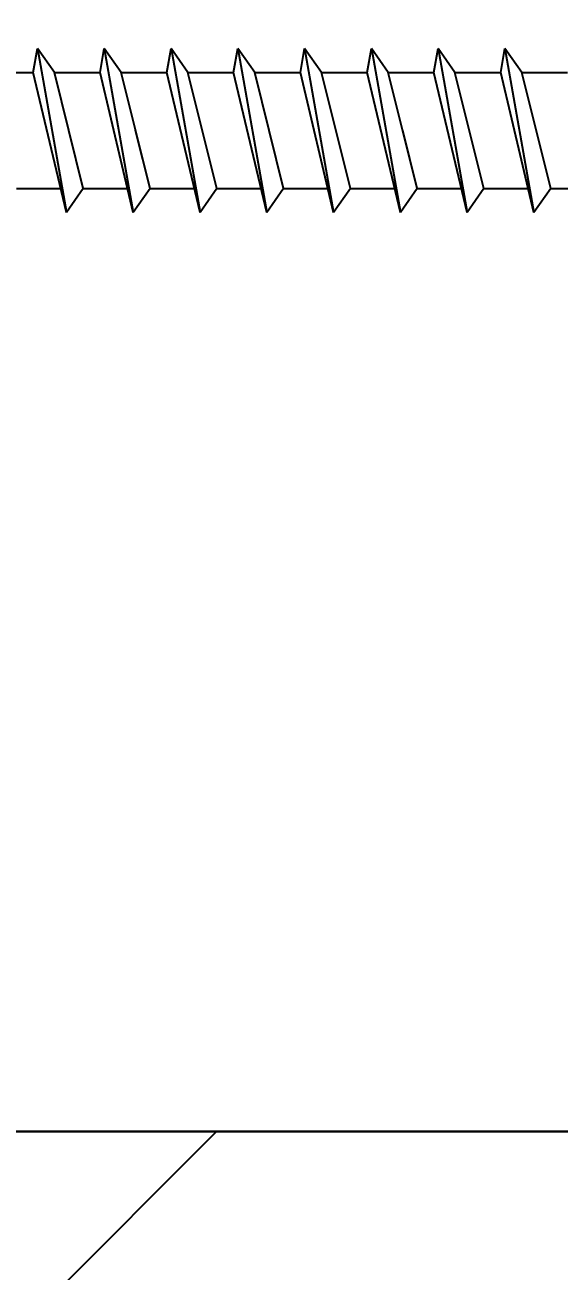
# Model space of a CAD drawing. Header units: inches. Extents: x -16404 to 14624, y -1591 to 16152.
# Drawn here: x -5630.67 to -5629.87, y 8546.057 to 8547.924 of the extents above; entities that cross this region are included whole.
import ezdxf
from ezdxf import colors
from ezdxf.entities.mleader import LeaderData, LeaderLine
from ezdxf.math import Vec2, Vec3

# ---------------------------------------------------------------- set-up
doc = ezdxf.new("R2010")
doc.units = ezdxf.units.IN
doc.header["$LTSCALE"] = 24
doc.header["$MEASUREMENT"] = 0
doc.layers.add('DESIGNER COMMENTS', color=221, linetype='CONTINUOUS', plot=False)
for name, color, linetype in [('S-ANNO-NOTE', 4, 'CONTINUOUS'), ('S-FASTENERS', 1, 'CONTINUOUS'), ('S-SIMPSON', 2, 'CONTINUOUS'), ('S-STEEL', 4, 'CONTINUOUS'), ('S-WOOD', 3, 'CONTINUOUS')]:
    doc.layers.add(name, color=color, linetype=linetype)
doc.layers.add('S-HATCH1', color=1, linetype='CONTINUOUS', transparency=0.5)
doc.styles.add('Arial', font='arial.ttf', dxfattribs={"width": 0.85})

# ---------------------------------------------------------------- blocks, each defined once
blk = doc.blocks.new('W12x65')
at = {"layer": 'S-HATCH1'}
h = blk.add_hatch(dxfattribs=at)
h.set_pattern_fill('STEEL', color=256, scale=12, style=0)
h.set_pattern_definition([(45, (-80.63328585797717, -609.7269512785824), (-1.060660171779821, 1.060660171779821), []), (45, (-80.63328585797717, -608.9769512785824), (-1.060660171779821, 1.060660171779821), [])])
edge = h.paths.add_edge_path()
edge.add_line((6, -6.0625), (6, -5.4375))
edge.add_line((6, -5.4375), (1.0625, -5.4375))
edge.add_arc((1.0625, -4.5625), 0.875, 180, 270, ccw=False)
edge.add_line((0.1875, -4.5625), (0.1875, 4.5625))
edge.add_arc((1.0625, 4.5625), 0.875, 90, 180, ccw=False)
edge.add_line((1.0625, 5.4375), (6, 5.4375))
edge.add_line((6, 5.4375), (6, 6.0625))
edge.add_line((6, 6.0625), (-6, 6.0625))
edge.add_line((-6, 6.0625), (-6, 5.4375))
edge.add_line((-6, 5.4375), (-1.0625, 5.4375))
edge.add_arc((-1.0625, 4.5625), 0.875, 0, 90, ccw=False)
edge.add_line((-0.1875, 4.5625), (-0.1875, -4.5625))
edge.add_arc((-1.0625, -4.5625), 0.875, -90, 0, ccw=False)
edge.add_line((-1.0625, -5.4375), (-6, -5.4375))
edge.add_line((-6, -5.4375), (-6, -6.0625))
edge.add_line((-6, -6.0625), (6, -6.0625))
at = {"layer": 'S-STEEL'}
blk.add_lwpolyline([(6, -6.0625), (6, -5.4375), (1.0625, -5.4375, -0.4142135623730958), (0.1875, -4.5625), (0.1875, 4.5625, -0.4142135623730958), (1.0625, 5.4375), (6, 5.4375), (6, 6.0625), (-6, 6.0625), (-6, 5.4375), (-1.0625, 5.4375, -0.4142135623730952), (-0.1875, 4.5625), (-0.1875, -4.5625, -0.4142135623730952), (-1.0625, -5.4375), (-6, -5.4375), (-6, -6.0625)], format="xyb", close=True, dxfattribs=at)
blk = doc.blocks.new('SDS.25X4.5-f')
at = {"layer": 'S-SIMPSON'}
for p, q in [((0.08699999999998909, -2.881555242681088), (0.08699999999998909, -2.950000000000045)), ((0.08699999999998909, -2.881555242681088), (0.08699999999998909, -2.950000000000045)), ((0.08699999999998909, -2.881555242681088), (0.08699999999998909, -2.950000000000045)), ((0.08699999999998909, -2.881555242681088), (0.08699999999998909, -2.950000000000045)), ((0.08699999999998909, -2.881555242681088), (0.08699999999998909, -2.950000000000045)), ((0.08699999999998909, -2.881555242681088), (0.08699999999998909, -2.950000000000045)), ((-0.08699999999998909, -2.924931679935298), (-0.08699999999998909, -2.991200058520917)), ((-0.08699999999998909, -2.924931679935298), (-0.08699999999998909, -2.991200058520917)), ((-0.08699999999998909, -2.924931679935298), (-0.08699999999998909, -2.991200058520917)), ((-0.08699999999998909, -2.924931679935298), (-0.08699999999998909, -2.991200058520917)), ((-0.08699999999998909, -2.924931679935298), (-0.08699999999998909, -2.991200058520917)), ((-0.08699999999998909, -2.924931679935298), (-0.08699999999998909, -2.991200058520917)), ((-0.1230000000000473, -2.999724208559883), (0.08699999999998909, -2.950000000000045)), ((-0.1230000000000473, -2.999724208559883), (0.08699999999998909, -2.950000000000045)), ((-0.1230000000000473, -2.999724208559883), (0.08699999999998909, -2.950000000000045)), ((-0.1230000000000473, -2.999724208559883), (0.08699999999998909, -2.950000000000045)), ((0.1230000000000473, -2.956347771305445), (-0.1230000000000473, -2.999724208559883)), ((0.1230000000000473, -2.956347771305445), (-0.1230000000000473, -2.999724208559883)), ((0.1230000000000473, -2.956347771305445), (-0.1230000000000473, -2.999724208559883)), ((0.1230000000000473, -2.956347771305445), (-0.1230000000000473, -2.999724208559883)), ((0.08699999999998909, -2.950000000000045), (0.1230000000000473, -2.956347771305445)), ((0.08699999999998909, -2.950000000000045), (0.1230000000000473, -2.956347771305445)), ((0.08699999999998909, -2.950000000000045), (0.1230000000000473, -2.956347771305445)), ((0.08699999999998909, -2.950000000000045), (0.1230000000000473, -2.956347771305445)), ((0.08699999999998909, -2.981555242680997), (0.1230000000000473, -2.956347771305445)), ((0.08699999999998909, -2.981555242680997), (0.1230000000000473, -2.956347771305445)), ((0.08699999999998909, -2.981555242680997), (0.1230000000000473, -2.956347771305445)), ((0.08699999999998909, -2.981555242680997), (0.1230000000000473, -2.956347771305445)), ((-0.08699999999998909, -3.024931679935435), (0.08699999999998909, -2.981555242680997)), ((-0.08699999999998909, -3.024931679935435), (0.08699999999998909, -2.981555242680997)), ((-0.08699999999998909, -3.024931679935435), (0.08699999999998909, -2.981555242680997)), ((-0.08699999999998909, -3.024931679935435), (0.08699999999998909, -2.981555242680997)), ((0.08699999999998909, -2.981555242680997), (0.08699999999998909, -3.049999999999955)), ((0.08699999999998909, -2.981555242680997), (0.08699999999998909, -3.049999999999955)), ((0.08699999999998909, -2.981555242680997), (0.08699999999998909, -3.049999999999955)), ((0.08699999999998909, -2.981555242680997), (0.08699999999998909, -3.049999999999955)), ((0.08699999999998909, -2.981555242680997), (0.08699999999998909, -3.049999999999955)), ((0.08699999999998909, -2.981555242680997), (0.08699999999998909, -3.049999999999955)), ((0.08699999999998909, -2.981555242680997), (0.08699999999998909, -3.049999999999955)), ((-0.08699999999998909, -3.024931679935435), (-0.1230000000000473, -2.999724208559883)), ((-0.08699999999998909, -3.024931679935435), (-0.1230000000000473, -2.999724208559883)), ((-0.08699999999998909, -3.024931679935435), (-0.1230000000000473, -2.999724208559883)), ((-0.08699999999998909, -3.024931679935435), (-0.1230000000000473, -2.999724208559883)), ((-0.08699999999998909, -3.024931679935435), (-0.1230000000000473, -2.999724208559883)), ((-0.08699999999998909, -3.024931679935435), (5.779838829766959e-10, -3.003243461164175)), ((-0.08699999999998909, -3.024931679935435), (-0.08699999999998909, -3.091200058521054)), ((-0.08699999999998909, -3.024931679935435), (-0.08699999999998909, -3.091200058521054)), ((-0.08699999999998909, -3.024931679935207), (-0.08699999999998909, -3.091200058521054)), ((-0.08699999999998909, -3.024931679935435), (-0.08699999999998909, -3.091200058521054)), ((-0.08699999999998909, -3.024931679935435), (-0.08699999999998909, -3.091200058521054)), ((-0.08699999999998909, -3.024931679935435), (-0.08699999999998909, -3.091200058521054)), ((-0.08699999999998909, -3.024931679935435), (-0.08699999999998909, -3.091200058521054)), ((-0.1230000000000473, -3.099724208559792), (0.08699999999998909, -3.049999999999955)), ((-0.1230000000000473, -3.099724208559792), (0.08699999999998909, -3.049999999999955)), ((-0.1230000000000473, -3.099724208559792), (0.08699999999998909, -3.049999999999955)), ((-0.1230000000000473, -3.099724208559792), (0.08699999999998909, -3.049999999999955)), ((0.1230000000000473, -3.056347771305582), (-0.1230000000000473, -3.099724208559792)), ((0.1230000000000473, -3.056347771305582), (-0.1230000000000473, -3.099724208559792)), ((0.1230000000000473, -3.056347771305582), (-0.1230000000000473, -3.099724208559792)), ((0.1230000000000473, -3.056347771305582), (-0.1230000000000473, -3.099724208559792)), ((0.08699999999998909, -3.049999999999955), (0.1230000000000473, -3.056347771305582)), ((0.08699999999998909, -3.049999999999955), (0.1230000000000473, -3.056347771305582)), ((0.08699999999998909, -3.049999999999955), (0.1230000000000473, -3.056347771305582)), ((0.08699999999998909, -3.049999999999955), (0.1230000000000473, -3.056347771305582)), ((0.08699999999998909, -3.081555242681134), (0.1230000000000473, -3.056347771305582)), ((0.08699999999998909, -3.081555242681134), (0.1230000000000473, -3.056347771305582)), ((0.08699999999998909, -3.081555242681134), (0.1230000000000473, -3.056347771305582)), ((0.08699999999998909, -3.081555242681134), (0.1230000000000473, -3.056347771305582)), ((-0.08699999999998909, -3.124931679935344), (0.08699999999998909, -3.081555242681134)), ((-0.08699999999998909, -3.124931679935344), (0.08699999999998909, -3.081555242681134)), ((-0.08699999999998909, -3.124931679935344), (0.08699999999998909, -3.081555242681134)), ((-0.08699999999998909, -3.124931679935344), (0.08699999999998909, -3.081555242681134)), ((0.08699999999998909, -3.081555242681134), (0.08699999999998909, -3.150000000000091)), ((0.08699999999998909, -3.081555242681134), (0.08699999999998909, -3.150000000000091)), ((0.08699999999998909, -3.081555242681134), (0.08699999999998909, -3.150000000000091)), ((0.08699999999998909, -3.081555242681134), (0.08699999999998909, -3.150000000000091)), ((0.08699999999998909, -3.081555242681134), (0.08699999999998909, -3.150000000000091)), ((0.08699999999998909, -3.081555242681134), (0.08699999999998909, -3.150000000000091)), ((0.08699999999998909, -3.081555242681134), (0.08699999999998909, -3.150000000000091)), ((-0.08699999999998909, -3.124931679935344), (-0.1230000000000473, -3.099724208559792)), ((-0.08699999999998909, -3.124931679935344), (-0.1230000000000473, -3.099724208559792)), ((-0.08699999999998909, -3.124931679935344), (-0.1230000000000473, -3.099724208559792)), ((-0.08699999999998909, -3.124931679935344), (-0.1230000000000473, -3.099724208559792)), ((-0.08699999999998909, -3.124931679935344), (-0.08699999999998909, -3.191200058520963)), ((-0.08699999999998909, -3.124931679935344), (-0.08699999999998909, -3.191200058520963)), ((-0.08699999999998909, -3.124931679935344), (-0.08699999999998909, -3.191200058520963)), ((-0.08699999999998909, -3.124931679935344), (-0.08699999999998909, -3.191200058520963)), ((-0.08699999999998909, -3.124931679935344), (-0.08699999999998909, -3.191200058520963)), ((-0.08699999999998909, -3.124931679935344), (-0.08699999999998909, -3.191200058520963)), ((-0.08699999999998909, -3.124931679935344), (-0.08699999999998909, -3.191200058520963)), ((-0.1230000000000473, -3.199724208559701), (0.08699999999998909, -3.150000000000091)), ((-0.1230000000000473, -3.199724208559701), (0.08699999999998909, -3.150000000000091)), ((-0.1230000000000473, -3.199724208559701), (0.08699999999998909, -3.150000000000091)), ((-0.1230000000000473, -3.199724208559701), (0.08699999999998909, -3.150000000000091)), ((-0.1230000000000473, -3.199724208559701), (0.08699999999998909, -3.150000000000091)), ((0.08699999999998909, -3.150000000000091), (0.1230000000000473, -3.156347771305491)), ((0.08699999999998909, -3.150000000000091), (0.1230000000000473, -3.156347771305491)), ((0.08699999999998909, -3.150000000000091), (0.1230000000000473, -3.156347771305491)), ((0.08699999999998909, -3.150000000000091), (0.1230000000000473, -3.156347771305491)), ((0.08699999999998909, -3.150000000000091), (0.1230000000000473, -3.156347771305491)), ((0.1230000000000473, -3.156347771305491), (-0.1230000000000473, -3.199724208559701)), ((0.1230000000000473, -3.156347771305491), (-0.1230000000000473, -3.199724208559701)), ((0.1230000000000473, -3.156347771305491), (-0.1230000000000473, -3.199724208559701)), ((0.1230000000000473, -3.156347771305491), (-0.1230000000000473, -3.199724208559701)), ((0.1230000000000473, -3.156347771305491), (-0.1230000000000473, -3.199724208559701)), ((0.08699999999998909, -3.181555242681043), (0.1230000000000473, -3.156347771305491)), ((0.08699999999998909, -3.181555242681043), (0.1230000000000473, -3.156347771305491)), ((0.08699999999998909, -3.181555242681043), (0.1230000000000473, -3.156347771305491)), ((0.08699999999998909, -3.181555242681043), (0.1230000000000473, -3.156347771305491)), ((0.08699999999998909, -3.181555242681043), (0.1230000000000473, -3.156347771305491)), ((-0.08699999999998909, -3.224931679935253), (0.08699999999998909, -3.181555242681043)), ((-0.08699999999998909, -3.224931679935253), (0.08699999999998909, -3.181555242681043)), ((-0.08699999999998909, -3.224931679935253), (0.08699999999998909, -3.181555242681043)), ((-0.08699999999998909, -3.224931679935253), (0.08699999999998909, -3.181555242681043)), ((-0.08699999999998909, -3.224931679935253), (0.08699999999998909, -3.181555242681043)), ((0.08699999999998909, -3.181555242681043), (0.08699999999998909, -3.25)), ((0.08699999999998909, -3.181555242681043), (0.08699999999998909, -3.25)), ((0.08699999999998909, -3.181555242681043), (0.08699999999998909, -3.25)), ((0.08699999999998909, -3.181555242681043), (0.08699999999998909, -3.25)), ((-0.08699999999998909, -3.224931679935253), (-0.1230000000000473, -3.199724208559701)), ((-0.08699999999998909, -3.224931679935253), (-0.1230000000000473, -3.199724208559701)), ((-0.08699999999998909, -3.224931679935253), (-0.1230000000000473, -3.199724208559701)), ((-0.08699999999998909, -3.224931679935253), (-0.1230000000000473, -3.199724208559701)), ((-0.08699999999998909, -3.224931679935253), (-0.1230000000000473, -3.199724208559701)), ((-0.08699999999998909, -3.224931679935253), (-0.08699999999998909, -3.291200058520872)), ((-0.08699999999998909, -3.224931679935253), (-0.08699999999998909, -3.291200058520872)), ((-0.08699999999998909, -3.224931679935253), (-0.08699999999998909, -3.291200058520872)), ((-0.08699999999998909, -3.224931679935253), (-0.08699999999998909, -3.291200058520872)), ((-0.1230000000000473, -3.299724208559837), (0.08699999999998909, -3.25)), ((-0.1230000000000473, -3.299724208559837), (0.08699999999998909, -3.25)), ((-0.1230000000000473, -3.299724208559837), (0.08699999999998909, -3.25)), ((-0.1230000000000473, -3.299724208559837), (0.08699999999998909, -3.25)), ((0.1230000000000473, -3.2563477713054), (-0.1230000000000473, -3.299724208559837)), ((0.1230000000000473, -3.2563477713054), (-0.1230000000000473, -3.299724208559837)), ((0.1230000000000473, -3.2563477713054), (-0.1230000000000473, -3.299724208559837)), ((0.1230000000000473, -3.2563477713054), (-0.1230000000000473, -3.299724208559837)), ((0.08699999999998909, -3.25), (0.1230000000000473, -3.2563477713054)), ((0.08699999999998909, -3.25), (0.1230000000000473, -3.2563477713054)), ((0.08699999999998909, -3.25), (0.1230000000000473, -3.2563477713054)), ((0.08699999999998909, -3.25), (0.1230000000000473, -3.2563477713054)), ((0.08699999999998909, -3.281555242680952), (0.1230000000000473, -3.2563477713054)), ((0.08699999999998909, -3.281555242680952), (0.1230000000000473, -3.2563477713054)), ((0.08699999999998909, -3.281555242680952), (0.1230000000000473, -3.2563477713054)), ((0.08699999999998909, -3.281555242680952), (0.1230000000000473, -3.2563477713054)), ((-0.08699999999998909, -3.324931679935389), (0.08699999999998909, -3.281555242680952)), ((-0.08699999999998909, -3.324931679935389), (0.08699999999998909, -3.281555242680952)), ((-0.08699999999998909, -3.324931679935389), (0.08699999999998909, -3.281555242680952)), ((-0.08699999999998909, -3.324931679935389), (0.08699999999998909, -3.281555242680952)), ((0.08699999999998909, -3.281555242680952), (0.08699999999998909, -3.349999999999909)), ((0.08699999999998909, -3.281555242680952), (0.08699999999998909, -3.349999999999909)), ((0.08699999999998909, -3.281555242681179), (0.08699999999998909, -3.349999999999909)), ((0.08699999999998909, -3.281555242680952), (0.08699999999998909, -3.349999999999909)), ((0.08699999999998909, -3.281555242680952), (0.08699999999998909, -3.349999999999909)), ((0.08699999999998909, -3.281555242680952), (0.08699999999998909, -3.349999999999909)), ((-0.08699999999998909, -3.324931679935389), (-0.1230000000000473, -3.299724208559837)), ((-0.08699999999998909, -3.324931679935389), (-0.1230000000000473, -3.299724208559837)), ((-0.08699999999998909, -3.324931679935389), (-0.1230000000000473, -3.299724208559837)), ((-0.08699999999998909, -3.324931679935389), (-0.1230000000000473, -3.299724208559837)), ((-0.08699999999998909, -3.324931679935389), (-0.08699999999998909, -3.391200058521008)), ((-0.08699999999998909, -3.324931679935389), (-0.08699999999998909, -3.391200058521008)), ((-0.08699999999998909, -3.324931679935389), (-0.08699999999998909, -3.391200058521008)), ((-0.08699999999998909, -3.324931679935389), (-0.08699999999998909, -3.391200058521008)), ((-0.08699999999998909, -3.324931679935389), (-0.08699999999998909, -3.391200058521008)), ((-0.08699999999998909, -3.324931679935389), (-0.08699999999998909, -3.391200058521008)), ((-0.1230000000000473, -3.399724208559746), (0.08699999999998909, -3.349999999999909)), ((-0.1230000000000473, -3.399724208559746), (0.08699999999998909, -3.349999999999909)), ((-0.1230000000000473, -3.399724208559746), (0.08699999999998909, -3.349999999999909)), ((-0.1230000000000473, -3.399724208559746), (0.08699999999998909, -3.349999999999909)), ((0.1230000000000473, -3.356347771305536), (-0.1230000000000473, -3.399724208559746)), ((0.1230000000000473, -3.356347771305536), (-0.1230000000000473, -3.399724208559746)), ((0.1230000000000473, -3.356347771305536), (-0.1230000000000473, -3.399724208559746)), ((0.1230000000000473, -3.356347771305536), (-0.1230000000000473, -3.399724208559746)), ((0.08699999999998909, -3.349999999999909), (0.1230000000000473, -3.356347771305536)), ((0.08699999999998909, -3.349999999999909), (0.1230000000000473, -3.356347771305536)), ((0.08699999999998909, -3.349999999999909), (0.1230000000000473, -3.356347771305536)), ((0.08699999999998909, -3.349999999999909), (0.1230000000000473, -3.356347771305536)), ((0.08699999999998909, -3.381555242681088), (0.1230000000000473, -3.356347771305536)), ((0.08699999999998909, -3.381555242681088), (0.1230000000000473, -3.356347771305536)), ((0.08699999999998909, -3.381555242681088), (0.1230000000000473, -3.356347771305536)), ((0.08699999999998909, -3.381555242681088), (0.1230000000000473, -3.356347771305536)), ((-0.08699999999998909, -3.424931679935298), (0.08699999999998909, -3.381555242681088)), ((-0.08699999999998909, -3.424931679935298), (0.08699999999998909, -3.381555242681088)), ((-0.08699999999998909, -3.424931679935298), (0.08699999999998909, -3.381555242681088)), ((-0.08699999999998909, -3.424931679935298), (0.08699999999998909, -3.381555242681088)), ((0.08699999999998909, -3.381555242681088), (0.08699999999998909, -3.450000000000045)), ((0.08699999999998909, -3.381555242681088), (0.08699999999998909, -3.450000000000045)), ((0.08699999999998909, -3.381555242681088), (0.08699999999998909, -3.450000000000045)), ((0.08699999999998909, -3.381555242681088), (0.08699999999998909, -3.450000000000045)), ((-0.08699999999998909, -3.424931679935298), (-0.1230000000000473, -3.399724208559746)), ((-0.08699999999998909, -3.424931679935298), (-0.1230000000000473, -3.399724208559746)), ((-0.08699999999998909, -3.424931679935298), (-0.1230000000000473, -3.399724208559746)), ((-0.08699999999998909, -3.424931679935298), (-0.1230000000000473, -3.399724208559746)), ((-0.08699999999998909, -3.424931679935298), (-0.08699999999998909, -3.491200058520917)), ((-0.08699999999998909, -3.424931679935298), (-0.08699999999998909, -3.491200058520917)), ((-0.08699999999998909, -3.424931679935298), (-0.08699999999998909, -3.491200058520917)), ((-0.08699999999998909, -3.424931679935298), (-0.08699999999998909, -3.491200058520917)), ((-0.1230000000000473, -3.499724208559883), (0.08699999999998909, -3.450000000000045)), ((-0.1230000000000473, -3.499724208559883), (0.08699999999998909, -3.450000000000045)), ((-0.1230000000000473, -3.499724208559883), (0.08699999999998909, -3.450000000000045)), ((-0.1230000000000473, -3.499724208559883), (0.08699999999998909, -3.450000000000045)), ((0.08699999999998909, -3.450000000000045), (0.1230000000000473, -3.456347771305445)), ((0.08699999999998909, -3.450000000000045), (0.1230000000000473, -3.456347771305445)), ((0.08699999999998909, -3.450000000000045), (0.1230000000000473, -3.456347771305445)), ((0.08699999999998909, -3.450000000000045), (0.1230000000000473, -3.456347771305445)), ((0.1230000000000473, -3.456347771305445), (-0.1230000000000473, -3.499724208559883)), ((0.1230000000000473, -3.456347771305445), (-0.1230000000000473, -3.499724208559883)), ((0.1230000000000473, -3.456347771305445), (-0.1230000000000473, -3.499724208559883)), ((0.1230000000000473, -3.456347771305445), (-0.1230000000000473, -3.499724208559883)), ((0.08699999999998909, -3.481555242680997), (0.1230000000000473, -3.456347771305445)), ((0.08699999999998909, -3.481555242680997), (0.1230000000000473, -3.456347771305445)), ((0.08699999999998909, -3.481555242680997), (0.1230000000000473, -3.456347771305445)), ((0.08699999999998909, -3.481555242680997), (0.1230000000000473, -3.456347771305445)), ((-0.08699999999998909, -3.524931679935435), (0.08699999999998909, -3.481555242680997)), ((-0.08699999999998909, -3.524931679935435), (0.08699999999998909, -3.481555242680997)), ((-0.08699999999998909, -3.524931679935435), (0.08699999999998909, -3.481555242680997)), ((-0.08699999999998909, -3.524931679935435), (0.08699999999998909, -3.481555242680997)), ((0.08699999999998909, -3.481555242680997), (0.08699999999998909, -3.549999999999955)), ((-0.08699999999998909, -3.524931679935435), (-0.1230000000000473, -3.499724208559883)), ((-0.08699999999998909, -3.524931679935435), (-0.1230000000000473, -3.499724208559883)), ((-0.08699999999998909, -3.524931679935435), (-0.1230000000000473, -3.499724208559883)), ((-0.08699999999998909, -3.524931679935435), (-0.1230000000000473, -3.499724208559883)), ((-0.08699999999998909, -3.524931679935435), (-0.08699999999998909, -3.591200058521054)), ((-0.1230000000000473, -3.599724208559792), (0.08699999999998909, -3.549999999999955)), ((-0.1230000000000473, -3.599724208559792), (0.08699999999998909, -3.549999999999955)), ((0.1230000000000473, -3.556347771305582), (-0.1230000000000473, -3.599724208559792)), ((0.1230000000000473, -3.556347771305582), (-0.1230000000000473, -3.599724208559792)), ((0.08699999999998909, -3.549999999999955), (0.1230000000000473, -3.556347771305582)), ((0.08699999999998909, -3.549999999999955), (0.1230000000000473, -3.556347771305582)), ((0.08699999999998909, -3.581555242681134), (0.1230000000000473, -3.556347771305582)), ((0.08699999999998909, -3.581555242681134), (0.1230000000000473, -3.556347771305582)), ((-0.08699999999998909, -3.624931679935344), (0.08699999999998909, -3.581555242681134)), ((-0.08699999999998909, -3.624931679935344), (0.08699999999998909, -3.581555242681134)), ((0.08699999999998909, -3.581555242681134), (0.08699999999998909, -3.650000000000091)), ((0.08699999999998909, -3.581555242681134), (0.08699999999998909, -3.650000000000091)), ((-0.08699999999998909, -3.624931679935344), (-0.1230000000000473, -3.599724208559792)), ((-0.08699999999998909, -3.624931679935344), (-0.1230000000000473, -3.599724208559792)), ((-0.08699999999998909, -3.624931679935344), (-0.08699999999998909, -3.691200058520963)), ((-0.08699999999998909, -3.624931679935344), (-0.08699999999998909, -3.691200058520963)), ((-0.1230000000000473, -3.699724208559701), (0.08699999999998909, -3.650000000000091)), ((-0.1230000000000473, -3.699724208559701), (0.08699999999998909, -3.650000000000091)), ((0.1230000000000473, -3.656347771305491), (-0.1230000000000473, -3.699724208559701)), ((0.1230000000000473, -3.656347771305491), (-0.1230000000000473, -3.699724208559701)), ((0.08699999999998909, -3.650000000000091), (0.1230000000000473, -3.656347771305491)), ((0.08699999999998909, -3.650000000000091), (0.1230000000000473, -3.656347771305491)), ((0.08699999999998909, -3.681555242681043), (0.1230000000000473, -3.656347771305491)), ((0.08699999999998909, -3.681555242681043), (0.1230000000000473, -3.656347771305491)), ((-0.08699999999998909, -3.724931679935253), (0.08699999999998909, -3.681555242681043)), ((-0.08699999999998909, -3.724931679935253), (0.08699999999998909, -3.681555242681043)), ((0.08699999999998909, -3.681555242681043), (0.08699999999998909, -3.75)), ((-0.08699999999998909, -3.724931679935253), (-0.1230000000000473, -3.699724208559701)), ((-0.08699999999998909, -3.724931679935253), (-0.1230000000000473, -3.699724208559701)), ((-0.08699999999998909, -3.724931679935253), (-0.08699999999998909, -3.791200058520872))]:
    blk.add_line(p, q, dxfattribs=at)
blk = doc.blocks.new('SDS.25X5-f')
at = {"layer": 'S-SIMPSON', "color": 1}
for p, q in [((0.08699999999998909, -2.881555242681088), (0.08699999999998909, -2.950000000000045)), ((0.08699999999998909, -2.881555242681088), (0.08699999999998909, -2.950000000000045)), ((0.08699999999998909, -2.881555242681088), (0.08699999999998909, -2.950000000000045)), ((0.08699999999998909, -2.881555242681088), (0.08699999999998909, -2.950000000000045)), ((0.08699999999998909, -2.881555242681088), (0.08699999999998909, -2.950000000000045)), ((0.08699999999998909, -2.881555242681088), (0.08699999999998909, -2.950000000000045)), ((0.08699999999998909, -2.881555242681088), (0.08699999999998909, -2.950000000000045)), ((-0.08699999999998909, -2.924931679935298), (-0.08699999999998909, -2.991200058520917)), ((-0.08699999999998909, -2.924931679935298), (-0.08699999999998909, -2.991200058520917)), ((-0.08699999999998909, -2.924931679935298), (-0.08699999999998909, -2.991200058520917)), ((-0.08699999999998909, -2.924931679935298), (-0.08699999999998909, -2.991200058520917)), ((-0.08699999999998909, -2.924931679935298), (-0.08699999999998909, -2.991200058520917)), ((-0.08699999999998909, -2.924931679935298), (-0.08699999999998909, -2.991200058520917)), ((-0.08699999999998909, -2.924931679935298), (-0.08699999999998909, -2.991200058520917)), ((-0.1230000000000473, -2.999724208559883), (0.08699999999998909, -2.950000000000045)), ((-0.1230000000000473, -2.999724208559883), (0.08699999999998909, -2.950000000000045)), ((-0.1230000000000473, -2.999724208559883), (0.08699999999998909, -2.950000000000045)), ((-0.1230000000000473, -2.999724208559883), (0.08699999999998909, -2.950000000000045)), ((-0.1230000000000473, -2.999724208559883), (0.08699999999998909, -2.950000000000045)), ((-0.1230000000000473, -2.999724208559883), (0.08699999999998909, -2.950000000000045)), ((-0.1230000000000473, -2.999724208559883), (0.08699999999998909, -2.950000000000045)), ((0.1230000000000473, -2.956347771305445), (-0.1230000000000473, -2.999724208559883)), ((0.1230000000000473, -2.956347771305445), (-0.1230000000000473, -2.999724208559883)), ((0.1230000000000473, -2.956347771305445), (-0.1230000000000473, -2.999724208559883)), ((0.1230000000000473, -2.956347771305445), (-0.1230000000000473, -2.999724208559883)), ((0.1230000000000473, -2.956347771305445), (-0.1230000000000473, -2.999724208559883)), ((0.1230000000000473, -2.956347771305445), (-0.1230000000000473, -2.999724208559883)), ((0.1230000000000473, -2.956347771305445), (-0.1230000000000473, -2.999724208559883)), ((0.08699999999998909, -2.950000000000045), (0.1230000000000473, -2.956347771305445)), ((0.08699999999998909, -2.950000000000045), (0.1230000000000473, -2.956347771305445)), ((0.08699999999998909, -2.950000000000045), (0.1230000000000473, -2.956347771305445)), ((0.08699999999998909, -2.950000000000045), (0.1230000000000473, -2.956347771305445)), ((0.08699999999998909, -2.950000000000045), (0.1230000000000473, -2.956347771305445)), ((0.08699999999998909, -2.950000000000045), (0.1230000000000473, -2.956347771305445)), ((0.08699999999998909, -2.950000000000045), (0.1230000000000473, -2.956347771305445)), ((0.08699999999998909, -2.981555242680997), (0.1230000000000473, -2.956347771305445)), ((0.08699999999998909, -2.981555242680997), (0.1230000000000473, -2.956347771305445)), ((0.08699999999998909, -2.981555242680997), (0.1230000000000473, -2.956347771305445)), ((0.08699999999998909, -2.981555242680997), (0.1230000000000473, -2.956347771305445)), ((0.08699999999998909, -2.981555242680997), (0.1230000000000473, -2.956347771305445)), ((0.08699999999998909, -2.981555242680997), (0.1230000000000473, -2.956347771305445)), ((0.08699999999998909, -2.981555242680997), (0.1230000000000473, -2.956347771305445)), ((-0.08699999999998909, -3.024931679935435), (0.08699999999998909, -2.981555242680997)), ((-0.08699999999998909, -3.024931679935435), (0.08699999999998909, -2.981555242680997)), ((-0.08699999999998909, -3.024931679935435), (0.08699999999998909, -2.981555242680997)), ((-0.08699999999998909, -3.024931679935435), (0.08699999999998909, -2.981555242680997)), ((-0.08699999999998909, -3.024931679935435), (0.08699999999998909, -2.981555242680997)), ((-0.08699999999998909, -3.024931679935435), (0.08699999999998909, -2.981555242680997)), ((-0.08699999999998909, -3.024931679935435), (0.08699999999998909, -2.981555242680997)), ((0.08699999999998909, -2.981555242680997), (0.08699999999998909, -3.049999999999955)), ((0.08699999999998909, -2.981555242680997), (0.08699999999998909, -3.049999999999955)), ((0.08699999999998909, -2.981555242680997), (0.08699999999998909, -3.049999999999955)), ((0.08699999999998909, -2.981555242680997), (0.08699999999998909, -3.049999999999955)), ((0.08699999999998909, -2.981555242680997), (0.08699999999998909, -3.049999999999955)), ((0.08699999999998909, -2.981555242680997), (0.08699999999998909, -3.049999999999955)), ((0.08699999999998909, -2.981555242680997), (0.08699999999998909, -3.049999999999955)), ((0.08699999999998909, -2.981555242680997), (0.08699999999998909, -3.049999999999955)), ((0.08699999999998909, -2.981555242680997), (0.08699999999998909, -3.049999999999955)), ((0.08699999999998909, -2.981555242680997), (0.08699999999998909, -3.049999999999955)), ((0.08699999999998909, -2.981555242680997), (0.08699999999998909, -3.049999999999955)), ((0.08699999999998909, -2.981555242680997), (0.08699999999998909, -3.049999999999955)), ((0.08699999999998909, -2.981555242680997), (0.08699999999998909, -3.049999999999955)), ((0.08699999999998909, -2.981555242680997), (0.08699999999998909, -3.049999999999955)), ((-0.08699999999998909, -3.024931679935435), (-0.1230000000000473, -2.999724208559883)), ((-0.08699999999998909, -3.024931679935435), (-0.1230000000000473, -2.999724208559883)), ((-0.08699999999998909, -3.024931679935435), (-0.1230000000000473, -2.999724208559883)), ((-0.08699999999998909, -3.024931679935435), (-0.1230000000000473, -2.999724208559883)), ((-0.08699999999998909, -3.024931679935435), (-0.1230000000000473, -2.999724208559883)), ((-0.08699999999998909, -3.024931679935435), (-0.1230000000000473, -2.999724208559883)), ((-0.08699999999998909, -3.024931679935435), (-0.1230000000000473, -2.999724208559883)), ((-0.08699999999998909, -3.024931679935435), (-0.1230000000000473, -2.999724208559883)), ((-0.08699999999998909, -3.024931679935435), (5.779838829766959e-10, -3.003243461164175)), ((-0.08699999999998909, -3.024931679935435), (-0.08699999999998909, -3.091200058521054)), ((-0.08699999999998909, -3.024931679935435), (-0.08699999999998909, -3.091200058521054)), ((-0.08699999999998909, -3.024931679935435), (-0.08699999999998909, -3.091200058521054)), ((-0.08699999999998909, -3.024931679935435), (-0.08699999999998909, -3.091200058521054)), ((-0.08699999999998909, -3.024931679935435), (-0.08699999999998909, -3.091200058521054)), ((-0.08699999999998909, -3.024931679935435), (-0.08699999999998909, -3.091200058521054)), ((-0.08699999999998909, -3.024931679935435), (-0.08699999999998909, -3.091200058521054)), ((-0.08699999999998909, -3.024931679935435), (-0.08699999999998909, -3.091200058521054)), ((-0.1230000000000473, -3.099724208559792), (0.08699999999998909, -3.049999999999955)), ((-0.1230000000000473, -3.099724208559792), (0.08699999999998909, -3.049999999999955)), ((-0.1230000000000473, -3.099724208559792), (0.08699999999998909, -3.049999999999955)), ((-0.1230000000000473, -3.099724208559792), (0.08699999999998909, -3.049999999999955)), ((-0.1230000000000473, -3.099724208559792), (0.08699999999998909, -3.049999999999955)), ((-0.1230000000000473, -3.099724208559792), (0.08699999999998909, -3.049999999999955)), ((0.1230000000000473, -3.056347771305582), (-0.1230000000000473, -3.099724208559792)), ((0.1230000000000473, -3.056347771305582), (-0.1230000000000473, -3.099724208559792)), ((0.1230000000000473, -3.056347771305582), (-0.1230000000000473, -3.099724208559792)), ((0.1230000000000473, -3.056347771305582), (-0.1230000000000473, -3.099724208559792)), ((0.1230000000000473, -3.056347771305582), (-0.1230000000000473, -3.099724208559792)), ((0.1230000000000473, -3.056347771305582), (-0.1230000000000473, -3.099724208559792)), ((0.08699999999998909, -3.049999999999955), (0.1230000000000473, -3.056347771305582)), ((0.08699999999998909, -3.049999999999955), (0.1230000000000473, -3.056347771305582)), ((0.08699999999998909, -3.049999999999955), (0.1230000000000473, -3.056347771305582)), ((0.08699999999998909, -3.049999999999955), (0.1230000000000473, -3.056347771305582)), ((0.08699999999998909, -3.049999999999955), (0.1230000000000473, -3.056347771305582)), ((0.08699999999998909, -3.049999999999955), (0.1230000000000473, -3.056347771305582)), ((0.08699999999998909, -3.081555242681134), (0.1230000000000473, -3.056347771305582)), ((0.08699999999998909, -3.081555242681134), (0.1230000000000473, -3.056347771305582)), ((0.08699999999998909, -3.081555242681134), (0.1230000000000473, -3.056347771305582)), ((0.08699999999998909, -3.081555242681134), (0.1230000000000473, -3.056347771305582)), ((0.08699999999998909, -3.081555242681134), (0.1230000000000473, -3.056347771305582)), ((0.08699999999998909, -3.081555242681134), (0.1230000000000473, -3.056347771305582)), ((-0.08699999999998909, -3.124931679935344), (0.08699999999998909, -3.081555242681134)), ((-0.08699999999998909, -3.124931679935344), (0.08699999999998909, -3.081555242681134)), ((-0.08699999999998909, -3.124931679935344), (0.08699999999998909, -3.081555242681134)), ((-0.08699999999998909, -3.124931679935344), (0.08699999999998909, -3.081555242681134)), ((-0.08699999999998909, -3.124931679935344), (0.08699999999998909, -3.081555242681134)), ((-0.08699999999998909, -3.124931679935344), (0.08699999999998909, -3.081555242681134)), ((0.08699999999998909, -3.081555242681134), (0.08699999999998909, -3.150000000000091)), ((0.08699999999998909, -3.081555242681134), (0.08699999999998909, -3.150000000000091)), ((0.08699999999998909, -3.081555242681134), (0.08699999999998909, -3.150000000000091)), ((0.08699999999998909, -3.081555242681134), (0.08699999999998909, -3.150000000000091)), ((0.08699999999998909, -3.081555242681134), (0.08699999999998909, -3.150000000000091)), ((0.08699999999998909, -3.081555242681134), (0.08699999999998909, -3.150000000000091)), ((0.08699999999998909, -3.081555242681134), (0.08699999999998909, -3.150000000000091)), ((-0.08699999999998909, -3.124931679935344), (-0.1230000000000473, -3.099724208559792)), ((-0.08699999999998909, -3.124931679935344), (-0.1230000000000473, -3.099724208559792)), ((-0.08699999999998909, -3.124931679935344), (-0.1230000000000473, -3.099724208559792)), ((-0.08699999999998909, -3.124931679935344), (-0.1230000000000473, -3.099724208559792)), ((-0.08699999999998909, -3.124931679935344), (-0.1230000000000473, -3.099724208559792)), ((-0.08699999999998909, -3.124931679935344), (-0.1230000000000473, -3.099724208559792)), ((-0.08699999999998909, -3.124931679935344), (-0.1230000000000473, -3.099724208559792)), ((-0.08699999999998909, -3.124931679935344), (5.779838829766959e-10, -3.103243461164084)), ((-0.08699999999998909, -3.124931679935344), (-0.08699999999998909, -3.191200058520963)), ((-0.08699999999998909, -3.124931679935344), (-0.08699999999998909, -3.191200058520963)), ((-0.08699999999998909, -3.124931679935344), (-0.08699999999998909, -3.191200058520963)), ((-0.08699999999998909, -3.124931679935344), (-0.08699999999998909, -3.191200058520963)), ((-0.08699999999998909, -3.124931679935344), (-0.08699999999998909, -3.191200058520963)), ((-0.08699999999998909, -3.124931679935344), (-0.08699999999998909, -3.191200058520963)), ((-0.08699999999998909, -3.124931679935344), (-0.08699999999998909, -3.191200058520963)), ((-0.1230000000000473, -3.199724208559701), (0.08699999999998909, -3.150000000000091)), ((-0.1230000000000473, -3.199724208559701), (0.08699999999998909, -3.150000000000091)), ((-0.1230000000000473, -3.199724208559701), (0.08699999999998909, -3.150000000000091)), ((0.08699999999998909, -3.150000000000091), (0.1230000000000473, -3.156347771305491)), ((0.08699999999998909, -3.150000000000091), (0.1230000000000473, -3.156347771305491)), ((0.08699999999998909, -3.150000000000091), (0.1230000000000473, -3.156347771305491)), ((0.1230000000000473, -3.156347771305491), (-0.1230000000000473, -3.199724208559701)), ((0.1230000000000473, -3.156347771305491), (-0.1230000000000473, -3.199724208559701)), ((0.1230000000000473, -3.156347771305491), (-0.1230000000000473, -3.199724208559701)), ((0.08699999999998909, -3.181555242681043), (0.1230000000000473, -3.156347771305491)), ((0.08699999999998909, -3.181555242681043), (0.1230000000000473, -3.156347771305491)), ((0.08699999999998909, -3.181555242681043), (0.1230000000000473, -3.156347771305491)), ((-0.08699999999998909, -3.224931679935253), (0.08699999999998909, -3.181555242681043)), ((-0.08699999999998909, -3.224931679935253), (0.08699999999998909, -3.181555242681043)), ((-0.08699999999998909, -3.224931679935253), (0.08699999999998909, -3.181555242681043)), ((0.08699999999998909, -3.181555242681043), (0.08699999999998909, -3.25)), ((0.08699999999998909, -3.181555242681043), (0.08699999999998909, -3.25)), ((0.08699999999998909, -3.181555242681043), (0.08699999999998909, -3.25)), ((0.08699999999998909, -3.181555242681043), (0.08699999999998909, -3.25)), ((0.08699999999998909, -3.181555242681043), (0.08699999999998909, -3.25)), ((-0.08699999999998909, -3.224931679935253), (-0.1230000000000473, -3.199724208559701)), ((-0.08699999999998909, -3.224931679935253), (-0.1230000000000473, -3.199724208559701)), ((-0.08699999999998909, -3.224931679935253), (-0.1230000000000473, -3.199724208559701)), ((-0.08699999999998909, -3.224931679935253), (-0.08699999999998909, -3.291200058520872)), ((-0.08699999999998909, -3.224931679935253), (-0.08699999999998909, -3.291200058520872)), ((-0.08699999999998909, -3.224931679935253), (-0.08699999999998909, -3.291200058520872)), ((-0.08699999999998909, -3.224931679935253), (-0.08699999999998909, -3.291200058520872)), ((-0.08699999999998909, -3.224931679935253), (-0.08699999999998909, -3.291200058520872)), ((-0.1230000000000473, -3.299724208559837), (0.08699999999998909, -3.25)), ((-0.1230000000000473, -3.299724208559837), (0.08699999999998909, -3.25)), ((-0.1230000000000473, -3.299724208559837), (0.08699999999998909, -3.25)), ((0.1230000000000473, -3.2563477713054), (-0.1230000000000473, -3.299724208559837)), ((0.1230000000000473, -3.2563477713054), (-0.1230000000000473, -3.299724208559837)), ((0.1230000000000473, -3.2563477713054), (-0.1230000000000473, -3.299724208559837)), ((0.08699999999998909, -3.25), (0.1230000000000473, -3.2563477713054)), ((0.08699999999998909, -3.25), (0.1230000000000473, -3.2563477713054)), ((0.08699999999998909, -3.25), (0.1230000000000473, -3.2563477713054)), ((0.08699999999998909, -3.281555242680952), (0.1230000000000473, -3.2563477713054)), ((0.08699999999998909, -3.281555242680952), (0.1230000000000473, -3.2563477713054)), ((0.08699999999998909, -3.281555242680952), (0.1230000000000473, -3.2563477713054)), ((-0.08699999999998909, -3.324931679935389), (0.08699999999998909, -3.281555242680952)), ((-0.08699999999998909, -3.324931679935389), (0.08699999999998909, -3.281555242680952)), ((-0.08699999999998909, -3.324931679935389), (0.08699999999998909, -3.281555242680952)), ((0.08699999999998909, -3.281555242680952), (0.08699999999998909, -3.349999999999909)), ((0.08699999999998909, -3.281555242680952), (0.08699999999998909, -3.349999999999909)), ((0.08699999999998909, -3.281555242680952), (0.08699999999998909, -3.349999999999909)), ((0.08699999999998909, -3.281555242680952), (0.08699999999998909, -3.349999999999909)), ((0.08699999999998909, -3.281555242681179), (0.08699999999998909, -3.349999999999909)), ((0.08699999999998909, -3.281555242681179), (0.08699999999998909, -3.349999999999909)), ((0.08699999999998909, -3.281555242680952), (0.08699999999998909, -3.349999999999909)), ((0.08699999999998909, -3.281555242680952), (0.08699999999998909, -3.349999999999909)), ((-0.08699999999998909, -3.324931679935389), (-0.1230000000000473, -3.299724208559837)), ((-0.08699999999998909, -3.324931679935389), (-0.1230000000000473, -3.299724208559837)), ((-0.08699999999998909, -3.324931679935389), (-0.1230000000000473, -3.299724208559837)), ((-0.08699999999998909, -3.324931679935389), (-0.08699999999998909, -3.391200058521008)), ((-0.08699999999998909, -3.324931679935389), (-0.08699999999998909, -3.391200058521008)), ((-0.08699999999998909, -3.324931679935389), (-0.08699999999998909, -3.391200058521008)), ((-0.08699999999998909, -3.324931679935389), (-0.08699999999998909, -3.391200058521008)), ((-0.08699999999998909, -3.324931679935389), (-0.08699999999998909, -3.391200058521008)), ((-0.08699999999998909, -3.324931679935389), (-0.08699999999998909, -3.391200058521008)), ((-0.08699999999998909, -3.324931679935389), (-0.08699999999998909, -3.391200058521008)), ((-0.08699999999998909, -3.324931679935389), (-0.08699999999998909, -3.391200058521008)), ((-0.1230000000000473, -3.399724208559746), (0.08699999999998909, -3.349999999999909)), ((-0.1230000000000473, -3.399724208559746), (0.08699999999998909, -3.349999999999909)), ((-0.1230000000000473, -3.399724208559746), (0.08699999999998909, -3.349999999999909)), ((-0.1230000000000473, -3.399724208559746), (0.08699999999998909, -3.349999999999909)), ((0.1230000000000473, -3.356347771305536), (-0.1230000000000473, -3.399724208559746)), ((0.1230000000000473, -3.356347771305536), (-0.1230000000000473, -3.399724208559746)), ((0.1230000000000473, -3.356347771305536), (-0.1230000000000473, -3.399724208559746)), ((0.1230000000000473, -3.356347771305536), (-0.1230000000000473, -3.399724208559746)), ((0.08699999999998909, -3.349999999999909), (0.1230000000000473, -3.356347771305536)), ((0.08699999999998909, -3.349999999999909), (0.1230000000000473, -3.356347771305536)), ((0.08699999999998909, -3.349999999999909), (0.1230000000000473, -3.356347771305536)), ((0.08699999999998909, -3.349999999999909), (0.1230000000000473, -3.356347771305536)), ((0.08699999999998909, -3.381555242681088), (0.1230000000000473, -3.356347771305536)), ((0.08699999999998909, -3.381555242681088), (0.1230000000000473, -3.356347771305536)), ((0.08699999999998909, -3.381555242681088), (0.1230000000000473, -3.356347771305536)), ((0.08699999999998909, -3.381555242681088), (0.1230000000000473, -3.356347771305536)), ((-0.08699999999998909, -3.424931679935298), (0.08699999999998909, -3.381555242681088)), ((-0.08699999999998909, -3.424931679935298), (0.08699999999998909, -3.381555242681088)), ((-0.08699999999998909, -3.424931679935298), (0.08699999999998909, -3.381555242681088)), ((-0.08699999999998909, -3.424931679935298), (0.08699999999998909, -3.381555242681088)), ((0.08699999999998909, -3.381555242681088), (0.08699999999998909, -3.450000000000045)), ((0.08699999999998909, -3.381555242681088), (0.08699999999998909, -3.450000000000045)), ((0.08699999999998909, -3.381555242681088), (0.08699999999998909, -3.450000000000045)), ((0.08699999999998909, -3.381555242681088), (0.08699999999998909, -3.450000000000045)), ((0.08699999999998909, -3.381555242681088), (0.08699999999998909, -3.450000000000045)), ((0.08699999999998909, -3.381555242681088), (0.08699999999998909, -3.450000000000045)), ((-0.08699999999998909, -3.424931679935298), (-0.1230000000000473, -3.399724208559746)), ((-0.08699999999998909, -3.424931679935298), (-0.1230000000000473, -3.399724208559746)), ((-0.08699999999998909, -3.424931679935298), (-0.1230000000000473, -3.399724208559746)), ((-0.08699999999998909, -3.424931679935298), (-0.1230000000000473, -3.399724208559746)), ((-0.08699999999998909, -3.424931679935298), (-0.08699999999998909, -3.491200058520917)), ((-0.08699999999998909, -3.424931679935298), (-0.08699999999998909, -3.491200058520917)), ((-0.08699999999998909, -3.424931679935298), (-0.08699999999998909, -3.491200058520917)), ((-0.08699999999998909, -3.424931679935298), (-0.08699999999998909, -3.491200058520917)), ((-0.08699999999998909, -3.424931679935298), (-0.08699999999998909, -3.491200058520917)), ((-0.08699999999998909, -3.424931679935298), (-0.08699999999998909, -3.491200058520917)), ((-0.1230000000000473, -3.499724208559883), (0.08699999999998909, -3.450000000000045)), ((-0.1230000000000473, -3.499724208559883), (0.08699999999998909, -3.450000000000045)), ((-0.1230000000000473, -3.499724208559883), (0.08699999999998909, -3.450000000000045)), ((-0.1230000000000473, -3.499724208559883), (0.08699999999998909, -3.450000000000045)), ((0.08699999999998909, -3.450000000000045), (0.1230000000000473, -3.456347771305445)), ((0.08699999999998909, -3.450000000000045), (0.1230000000000473, -3.456347771305445)), ((0.08699999999998909, -3.450000000000045), (0.1230000000000473, -3.456347771305445)), ((0.08699999999998909, -3.450000000000045), (0.1230000000000473, -3.456347771305445)), ((0.1230000000000473, -3.456347771305445), (-0.1230000000000473, -3.499724208559883)), ((0.1230000000000473, -3.456347771305445), (-0.1230000000000473, -3.499724208559883)), ((0.1230000000000473, -3.456347771305445), (-0.1230000000000473, -3.499724208559883)), ((0.1230000000000473, -3.456347771305445), (-0.1230000000000473, -3.499724208559883)), ((0.08699999999998909, -3.481555242680997), (0.1230000000000473, -3.456347771305445)), ((0.08699999999998909, -3.481555242680997), (0.1230000000000473, -3.456347771305445)), ((0.08699999999998909, -3.481555242680997), (0.1230000000000473, -3.456347771305445)), ((0.08699999999998909, -3.481555242680997), (0.1230000000000473, -3.456347771305445)), ((-0.08699999999998909, -3.524931679935435), (0.08699999999998909, -3.481555242680997)), ((-0.08699999999998909, -3.524931679935435), (0.08699999999998909, -3.481555242680997)), ((-0.08699999999998909, -3.524931679935435), (0.08699999999998909, -3.481555242680997)), ((-0.08699999999998909, -3.524931679935435), (0.08699999999998909, -3.481555242680997)), ((0.08699999999998909, -3.481555242680997), (0.08699999999998909, -3.549999999999955)), ((0.08699999999998909, -3.481555242680997), (0.08699999999998909, -3.549999999999955)), ((0.08699999999998909, -3.481555242680997), (0.08699999999998909, -3.549999999999955)), ((0.08699999999998909, -3.481555242680997), (0.08699999999998909, -3.549999999999955)), ((0.08699999999998909, -3.481555242680997), (0.08699999999998909, -3.549999999999955)), ((0.08699999999998909, -3.481555242680997), (0.08699999999998909, -3.549999999999955)), ((0.08699999999998909, -3.481555242680997), (0.08699999999998909, -3.549999999999955)), ((-0.08699999999998909, -3.524931679935435), (-0.1230000000000473, -3.499724208559883)), ((-0.08699999999998909, -3.524931679935435), (-0.1230000000000473, -3.499724208559883)), ((-0.08699999999998909, -3.524931679935435), (-0.1230000000000473, -3.499724208559883)), ((-0.08699999999998909, -3.524931679935435), (-0.1230000000000473, -3.499724208559883)), ((-0.08699999999998909, -3.524931679935435), (-0.1230000000000473, -3.499724208559883)), ((-0.08699999999998909, -3.524931679935435), (5.779838829766959e-10, -3.503243461164175)), ((-0.08699999999998909, -3.524931679935435), (-0.08699999999998909, -3.591200058521054)), ((-0.08699999999998909, -3.524931679935435), (-0.08699999999998909, -3.591200058521054)), ((-0.08699999999998909, -3.524931679935207), (-0.08699999999998909, -3.591200058521054)), ((-0.08699999999998909, -3.524931679935435), (-0.08699999999998909, -3.591200058521054)), ((-0.08699999999998909, -3.524931679935435), (-0.08699999999998909, -3.591200058521054)), ((-0.08699999999998909, -3.524931679935435), (-0.08699999999998909, -3.591200058521054)), ((-0.08699999999998909, -3.524931679935435), (-0.08699999999998909, -3.591200058521054)), ((-0.1230000000000473, -3.599724208559792), (0.08699999999998909, -3.549999999999955)), ((-0.1230000000000473, -3.599724208559792), (0.08699999999998909, -3.549999999999955)), ((-0.1230000000000473, -3.599724208559792), (0.08699999999998909, -3.549999999999955)), ((-0.1230000000000473, -3.599724208559792), (0.08699999999998909, -3.549999999999955)), ((0.1230000000000473, -3.556347771305582), (-0.1230000000000473, -3.599724208559792)), ((0.1230000000000473, -3.556347771305582), (-0.1230000000000473, -3.599724208559792)), ((0.1230000000000473, -3.556347771305582), (-0.1230000000000473, -3.599724208559792)), ((0.1230000000000473, -3.556347771305582), (-0.1230000000000473, -3.599724208559792)), ((0.08699999999998909, -3.549999999999955), (0.1230000000000473, -3.556347771305582)), ((0.08699999999998909, -3.549999999999955), (0.1230000000000473, -3.556347771305582)), ((0.08699999999998909, -3.549999999999955), (0.1230000000000473, -3.556347771305582)), ((0.08699999999998909, -3.549999999999955), (0.1230000000000473, -3.556347771305582)), ((0.08699999999998909, -3.581555242681134), (0.1230000000000473, -3.556347771305582)), ((0.08699999999998909, -3.581555242681134), (0.1230000000000473, -3.556347771305582)), ((0.08699999999998909, -3.581555242681134), (0.1230000000000473, -3.556347771305582)), ((0.08699999999998909, -3.581555242681134), (0.1230000000000473, -3.556347771305582)), ((-0.08699999999998909, -3.624931679935344), (0.08699999999998909, -3.581555242681134)), ((-0.08699999999998909, -3.624931679935344), (0.08699999999998909, -3.581555242681134)), ((-0.08699999999998909, -3.624931679935344), (0.08699999999998909, -3.581555242681134)), ((-0.08699999999998909, -3.624931679935344), (0.08699999999998909, -3.581555242681134)), ((0.08699999999998909, -3.581555242681134), (0.08699999999998909, -3.650000000000091)), ((0.08699999999998909, -3.581555242681134), (0.08699999999998909, -3.650000000000091)), ((0.08699999999998909, -3.581555242681134), (0.08699999999998909, -3.650000000000091)), ((0.08699999999998909, -3.581555242681134), (0.08699999999998909, -3.650000000000091)), ((0.08699999999998909, -3.581555242681134), (0.08699999999998909, -3.650000000000091)), ((0.08699999999998909, -3.581555242681134), (0.08699999999998909, -3.650000000000091)), ((0.08699999999998909, -3.581555242681134), (0.08699999999998909, -3.650000000000091)), ((-0.08699999999998909, -3.624931679935344), (-0.1230000000000473, -3.599724208559792)), ((-0.08699999999998909, -3.624931679935344), (-0.1230000000000473, -3.599724208559792)), ((-0.08699999999998909, -3.624931679935344), (-0.1230000000000473, -3.599724208559792)), ((-0.08699999999998909, -3.624931679935344), (-0.1230000000000473, -3.599724208559792)), ((-0.08699999999998909, -3.624931679935344), (-0.08699999999998909, -3.691200058520963)), ((-0.08699999999998909, -3.624931679935344), (-0.08699999999998909, -3.691200058520963)), ((-0.08699999999998909, -3.624931679935344), (-0.08699999999998909, -3.691200058520963)), ((-0.08699999999998909, -3.624931679935344), (-0.08699999999998909, -3.691200058520963)), ((-0.08699999999998909, -3.624931679935344), (-0.08699999999998909, -3.691200058520963)), ((-0.08699999999998909, -3.624931679935344), (-0.08699999999998909, -3.691200058520963)), ((-0.08699999999998909, -3.624931679935344), (-0.08699999999998909, -3.691200058520963)), ((-0.1230000000000473, -3.699724208559701), (0.08699999999998909, -3.650000000000091)), ((-0.1230000000000473, -3.699724208559701), (0.08699999999998909, -3.650000000000091)), ((-0.1230000000000473, -3.699724208559701), (0.08699999999998909, -3.650000000000091)), ((-0.1230000000000473, -3.699724208559701), (0.08699999999998909, -3.650000000000091)), ((-0.1230000000000473, -3.699724208559701), (0.08699999999998909, -3.650000000000091)), ((0.1230000000000473, -3.656347771305491), (-0.1230000000000473, -3.699724208559701)), ((0.1230000000000473, -3.656347771305491), (-0.1230000000000473, -3.699724208559701)), ((0.1230000000000473, -3.656347771305491), (-0.1230000000000473, -3.699724208559701)), ((0.1230000000000473, -3.656347771305491), (-0.1230000000000473, -3.699724208559701)), ((0.1230000000000473, -3.656347771305491), (-0.1230000000000473, -3.699724208559701)), ((0.08699999999998909, -3.650000000000091), (0.1230000000000473, -3.656347771305491)), ((0.08699999999998909, -3.650000000000091), (0.1230000000000473, -3.656347771305491)), ((0.08699999999998909, -3.650000000000091), (0.1230000000000473, -3.656347771305491)), ((0.08699999999998909, -3.650000000000091), (0.1230000000000473, -3.656347771305491)), ((0.08699999999998909, -3.650000000000091), (0.1230000000000473, -3.656347771305491)), ((0.08699999999998909, -3.681555242681043), (0.1230000000000473, -3.656347771305491)), ((0.08699999999998909, -3.681555242681043), (0.1230000000000473, -3.656347771305491)), ((0.08699999999998909, -3.681555242681043), (0.1230000000000473, -3.656347771305491)), ((0.08699999999998909, -3.681555242681043), (0.1230000000000473, -3.656347771305491)), ((0.08699999999998909, -3.681555242681043), (0.1230000000000473, -3.656347771305491)), ((-0.08699999999998909, -3.724931679935253), (0.08699999999998909, -3.681555242681043)), ((-0.08699999999998909, -3.724931679935253), (0.08699999999998909, -3.681555242681043)), ((-0.08699999999998909, -3.724931679935253), (0.08699999999998909, -3.681555242681043)), ((-0.08699999999998909, -3.724931679935253), (0.08699999999998909, -3.681555242681043)), ((-0.08699999999998909, -3.724931679935253), (0.08699999999998909, -3.681555242681043)), ((0.08699999999998909, -3.681555242681043), (0.08699999999998909, -3.75)), ((0.08699999999998909, -3.681555242681043), (0.08699999999998909, -3.75)), ((0.08699999999998909, -3.681555242681043), (0.08699999999998909, -3.75)), ((0.08699999999998909, -3.681555242681043), (0.08699999999998909, -3.75)), ((-0.08699999999998909, -3.724931679935253), (-0.1230000000000473, -3.699724208559701)), ((-0.08699999999998909, -3.724931679935253), (-0.1230000000000473, -3.699724208559701)), ((-0.08699999999998909, -3.724931679935253), (-0.1230000000000473, -3.699724208559701)), ((-0.08699999999998909, -3.724931679935253), (-0.1230000000000473, -3.699724208559701)), ((-0.08699999999998909, -3.724931679935253), (-0.1230000000000473, -3.699724208559701)), ((-0.08699999999998909, -3.724931679935253), (-0.08699999999998909, -3.791200058520872)), ((-0.08699999999998909, -3.724931679935253), (-0.08699999999998909, -3.791200058520872)), ((-0.08699999999998909, -3.724931679935253), (-0.08699999999998909, -3.791200058520872)), ((-0.08699999999998909, -3.724931679935253), (-0.08699999999998909, -3.791200058520872))]:
    blk.add_line(p, q, dxfattribs=at)
blk = doc.blocks.new('*U2956')
at = {"layer": 'S-FASTENERS'}
for name in ['SDS.25X4.5-f', 'SDS.25X5-f']:
    blk.add_blockref(name, (0, 0), dxfattribs=at)

msp = doc.modelspace()

# ---------------------------------------------------------------- linework, layer by layer
at = {"layer": 'S-WOOD'}
msp.add_lwpolyline([(-5631.85781296483, 8557.140464246047), (-5631.85781296483, 8546.265464246047), (-5626.92031296483, 8546.265464246047), (-5626.04531296483, 8547.140464246047), (-5626.04531296483, 8556.265464246047), (-5626.92031296483, 8557.140464246044)], close=True, dxfattribs=at)

# ---------------------------------------------------------------- block references
at = {"layer": 'S-FASTENERS', "rotation": 90}
msp.add_blockref('*U2956', (-5633.60781296483, 8547.765464246047), dxfattribs=at)
at = {"layer": 'S-STEEL'}
msp.add_blockref('W12x65', (-5625.85781296483, 8551.702964246047), dxfattribs=at)

# ---------------------------------------------------------------- leaders
at = {"layer": 'DESIGNER COMMENTS'}
ml = msp.add_multileader_mtext('Standard', dxfattribs=at)
ml.set_content('{\\L\\C256;NEW}', color=4, style='Arial')
ml.set_leader_properties(color=2)
ml.build(insert=Vec2(0, 0))
ml.multileader.update_dxf_attribs({"dogleg_length": 0.36, "arrow_head_size": 1.3125, "scale": 12})
ctx = ml.context
ctx.base_point, ctx.scale, ctx.char_height, ctx.arrow_head_size, ctx.landing_gap_size, ctx.plane_origin = Vec3(-5763.54032736065, 8768.81855749921), 12, 3, 1.3125, 1.08, Vec3(-5804.783091397272, 8473.687940113205)
notes = []
notes.append((ctx, [(0, (0, 0, 0), (0, 0), (1, 0), 1, [])]))
ctx.mtext.insert, ctx.mtext.width, ctx.mtext.flow_direction = Vec3(-5762.460327360648, 8770.618557499209), 16.46523789347475, 5
ml = msp.add_multileader_mtext('Standard', dxfattribs=at)
ml.set_content('{\\L\\C256;NEW}', color=4, style='Arial')
ml.set_leader_properties(color=2)
ml.build(insert=Vec2(0, 0))
ml.multileader.update_dxf_attribs({"dogleg_length": 0.36, "arrow_head_size": 1.3125, "scale": 12})
ctx = ml.context
ctx.base_point, ctx.scale, ctx.char_height, ctx.arrow_head_size, ctx.landing_gap_size, ctx.plane_origin = Vec3(-5678.54284338851, 8768.81855749921), 12, 3, 1.3125, 1.08, Vec3(-5719.785607425132, 8473.687940113205)
notes.append((ctx, [(0, (0, 0, 0), (0, 0), (1, 0), 1, [])]))
ctx.mtext.insert, ctx.mtext.width, ctx.mtext.flow_direction = Vec3(-5677.462843388508, 8770.618557499209), 16.46523789347475, 5
ml = msp.add_multileader_mtext('Standard', dxfattribs=at)
ml.set_content('{\\L\\C256;OLD}', color=4, style='Arial')
ml.set_leader_properties(color=2)
ml.build(insert=Vec2(0, 0))
ml.multileader.update_dxf_attribs({"dogleg_length": 0.36, "arrow_head_size": 1.3125, "scale": 12})
ctx = ml.context
ctx.base_point, ctx.scale, ctx.char_height, ctx.arrow_head_size, ctx.landing_gap_size, ctx.plane_origin = Vec3(-5663.968009686156, 8571.26671330275), 12, 3, 1.3125, 1.08, Vec3(-5705.210773722778, 8275.011095916745)
notes.append((ctx, [(0, (0, 0, 0), (0, 0), (1, 0), 1, [])]))
ctx.mtext.insert, ctx.mtext.width, ctx.mtext.flow_direction = Vec3(-5662.888009686154, 8571.94171330275), 16.46523789347475, 5
ml = msp.add_multileader_mtext('Standard', dxfattribs=at)
ml.set_content('{\\L\\C256;OLD}', color=4, style='Arial')
ml.set_leader_properties(color=2)
ml.build(insert=Vec2(0, 0))
ml.multileader.update_dxf_attribs({"dogleg_length": 0.36, "arrow_head_size": 1.3125, "scale": 12})
ctx = ml.context
ctx.base_point, ctx.scale, ctx.char_height, ctx.arrow_head_size, ctx.landing_gap_size, ctx.plane_origin = Vec3(-5762.561248130645, 8560.233590460062), 12, 3, 1.3125, 1.08, Vec3(-5803.804012167268, 8263.977973074057)
notes.append((ctx, [(0, (0, 0, 0), (0, 0), (1, 0), 1, [])]))
ctx.mtext.insert, ctx.mtext.width, ctx.mtext.flow_direction = Vec3(-5761.481248130644, 8560.908590460062), 16.46523789347475, 5
at = {"layer": 'S-ANNO-NOTE'}
ml = msp.add_multileader_mtext('Standard', dxfattribs=at)
ml.set_content('\\A1;{\\C4;STEEL PLATE \\H0.7x;\\S3#8;\\H1.42857x;" \\P(WIDTH = WOOD BEAM WIDTH + 2") (DEPTH = WOOD OR STEEL BEAM DEPTH, WHICHEVER IS LARGER)}', color=4, style='Arial')
ml.set_leader_properties(color=2)
ml.build(insert=Vec2(0, 0))
ml.multileader.update_dxf_attribs({"dogleg_length": 0.36, "arrow_head_size": 1.3125, "scale": 12})
ctx = ml.context
ctx.base_point, ctx.scale, ctx.char_height, ctx.arrow_head_size, ctx.landing_gap_size, ctx.plane_origin = Vec3(-5709.179649784186, 8546.521531103343), 12, 1.125, 1.3125, 1.08, Vec3(-5754.386435427397, 8844.856352949406)
notes.append((ctx, [(0, (1, 1, 0), (-5710.679649784186, 8546.521531103343), (1, 0), 1.500000000000007, [(0, [(-5723.013183679293, 8532.166347463604)], 0, [])])]))
ctx.mtext.insert, ctx.mtext.width, ctx.mtext.flow_direction = Vec3(-5708.099649784184, 8547.249404403181), 26.97368377344901, 5
for ctx, leaders in notes:
    for number, flags, end, landing, length, lines in leaders:
        leader = LeaderData()
        leader.index, (leader.has_last_leader_line, leader.has_dogleg_vector, leader.attachment_direction) = number, flags
        leader.last_leader_point, leader.dogleg_vector, leader.dogleg_length = Vec3(end), Vec3(landing), length
        for number, points, colour, breaks in lines:
            line = LeaderLine()
            line.index, line.vertices, line.color, line.breaks = number, Vec3.list(points), colors.encode_raw_color(colour), breaks
            leader.lines.append(line)
        ctx.leaders.append(leader)

doc.saveas('drawing.dxf')
